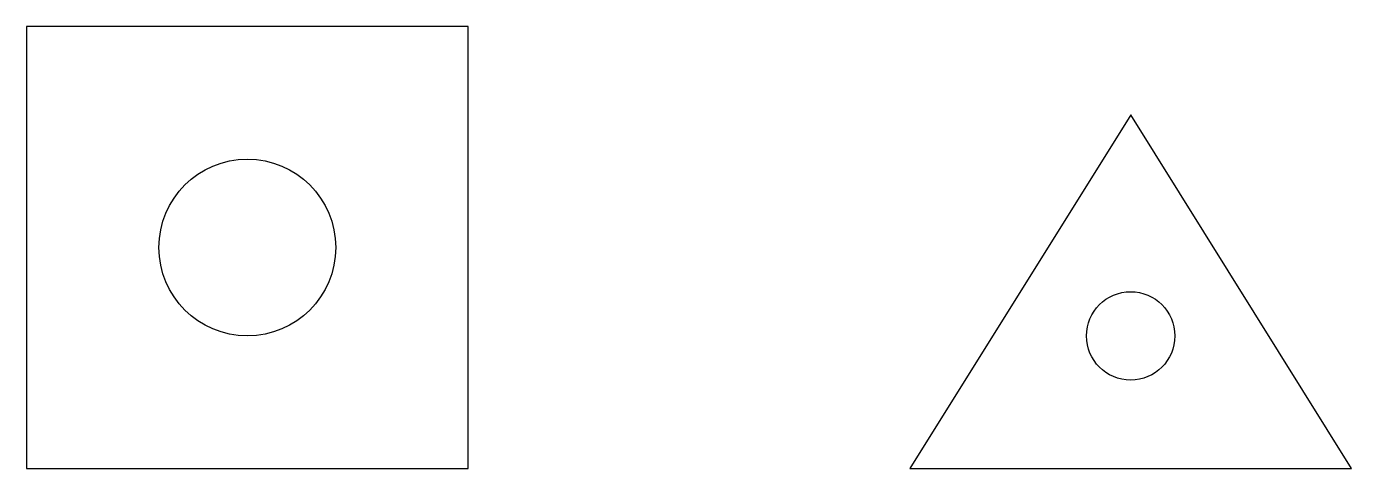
# Model space of a CAD drawing. Header units: metres. Extents: x 0 to 30, y 0 to 10.
import ezdxf

# ---------------------------------------------------------------- set-up
doc = ezdxf.new("R2010")
doc.units = ezdxf.units.M

msp = doc.modelspace()

# ---------------------------------------------------------------- linework, layer by layer
at = {"layer": 'METAL'}
for points in [[(0, 0), (10, 0), (10, 10), (0, 10)], [(20, 0), (30, 0), (25, 8)]]:
    msp.add_lwpolyline(points, close=True, dxfattribs=at)
at = {"layer": 'VIA'}
for centre, radius in [((5, 5), 2), ((25, 3), 1)]:
    msp.add_circle(centre, radius, dxfattribs=at)

doc.saveas('drawing.dxf')
